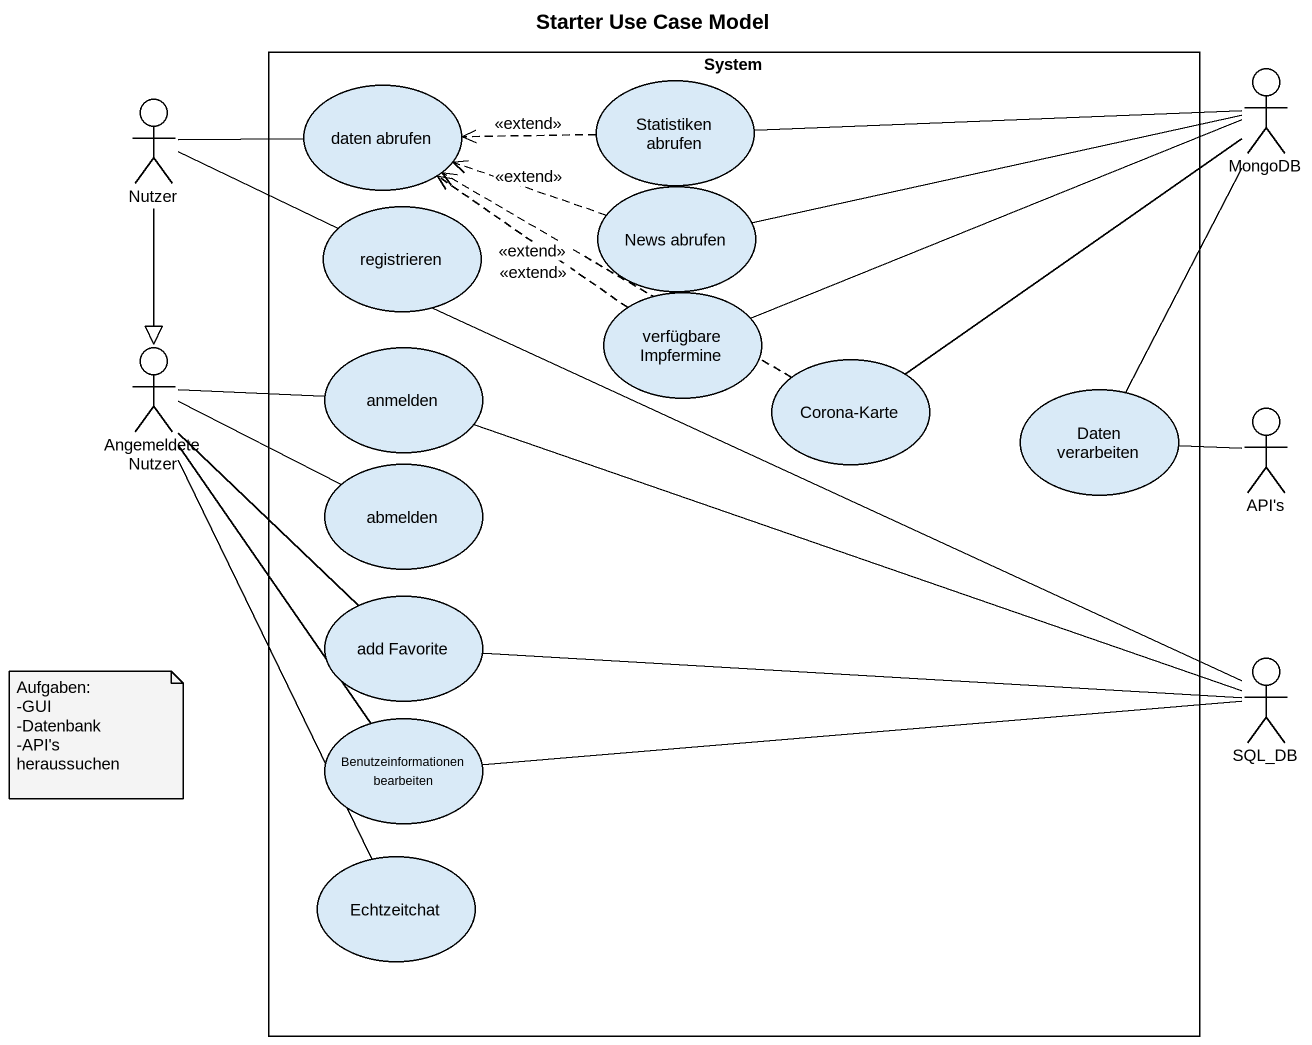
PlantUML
@startuml
title Starter Use Case Model
actor Nutzer
rectangle System {
  usecase "daten abrufen" as daten_abrufen
  usecase "Statistiken abrufen" as Statistiken_abrufen
  usecase registrieren
  usecase "News abrufen" as News_abrufen
  usecase "verfügbare Impfermine" as verfügbare_Impfermine
  usecase anmelden
  usecase "Corona-Karte" as Corona_Karte
  usecase "Daten verarbeiten" as Daten_verarbeiten
  usecase abmelden
  usecase "add Favorite" as add_Favorite
  usecase "Benutzeinformationen bearbeiten" as Benutzeinformationen
  usecase Echtzeitchat
}
actor MongoDB
actor "Angemeldete Nutzer" as Angemeldete_Nutzer
actor "API's" as API_s
actor SQL_DB
Nutzer -right- daten_abrufen
Nutzer -right- registrieren
Nutzer --|> Angemeldete_Nutzer
Statistiken_abrufen .left.> daten_abrufen : <<extend>>
MongoDB -left- Statistiken_abrufen
MongoDB -left- News_abrufen
MongoDB -left- verfügbare_Impfermine
MongoDB -- Corona_Karte
registrieren -right- SQL_DB
News_abrufen .left.> daten_abrufen : <<extend>>
verfügbare_Impfermine .up.> daten_abrufen : <<extend>>
Angemeldete_Nutzer -right- anmelden
Angemeldete_Nutzer -right- abmelden
Angemeldete_Nutzer -- add_Favorite
Angemeldete_Nutzer -- Benutzeinformationen
Angemeldete_Nutzer -- Echtzeitchat
anmelden -right- SQL_DB
Corona_Karte .left.> daten_abrufen : <<extend>>
Daten_verarbeiten -up- MongoDB
Daten_verarbeiten -right- API_s
add_Favorite -right- SQL_DB
Benutzeinformationen -right- SQL_DB
note as N1
  Aufgaben:
  -GUI
  -Datenbank
  -API's heraussuchen
end note
@enduml
